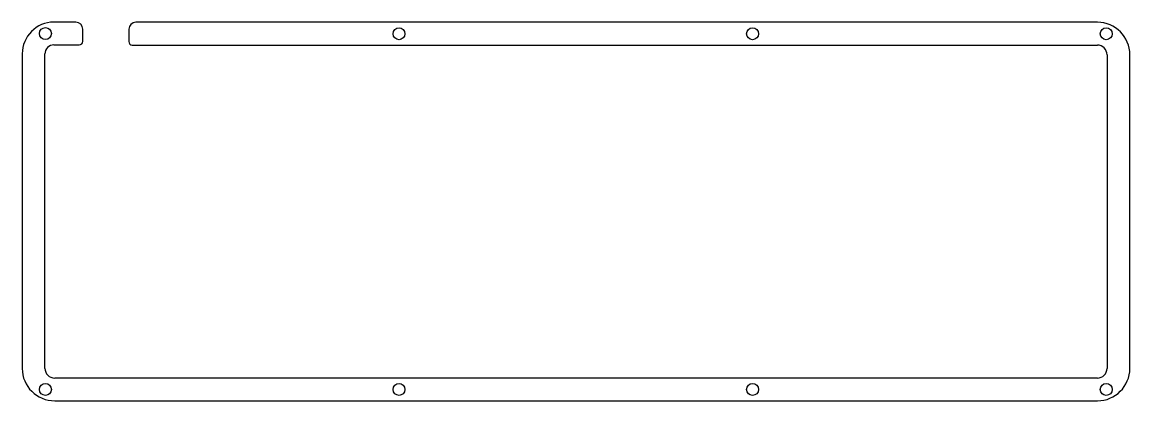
# Model space of a CAD drawing. Extents: x 58 to 374, y -196 to -88.
import ezdxf

# ---------------------------------------------------------------- set-up
doc = ezdxf.new("R2010")
doc.units = 0
doc.header["$MEASUREMENT"] = 0
doc.layers.get('0').update_dxf_attribs({"linetype": 'CONTINUOUS'})

msp = doc.modelspace()

# ---------------------------------------------------------------- linework, layer by layer
at = {"color": 0}
for p, q in [((73.53, -88.49), (67.3, -88.49)), ((75.53, -93.98), (75.53, -90.49)), ((88.66, -90.53), (88.66, -92.5)), ((95.08, -88.54), (90.66, -88.53)), ((364.71, -88.53), (95.08, -88.54)), ((88.66, -92.5), (88.66, -94.03)), ((88.66, -94.03), (88.66, -94.03)), ((58.25, -97.53), (58.25, -187.2)), ((64.75, -187.2), (64.75, -97.53)), ((67.3, -94.98), (74.53, -94.98)), ((89.65, -95.03), (90.16, -95.04)), ((90.16, -95.04), (364.7, -95.02)), ((367.47, -97.79), (367.47, -187.2)), ((373.96, -187.2), (373.96, -97.79)), ((364.7, -189.97), (67.52, -189.97)), ((67.52, -196.47), (364.7, -196.47))]:
    msp.add_line(p, q, dxfattribs=at)
for centre in [(64.87, -91.73), (165.66, -91.79), (266.44, -91.79), (367.23, -91.79), (64.87, -193.22), (165.66, -193.22), (266.44, -193.22), (367.23, -193.22)]:
    msp.add_circle(centre, 1.7, dxfattribs=at)
for centre, radius, start, end in [((67.3, -97.53), 9.04, 90, 180), ((73.53, -90.49), 2, 0, 90), ((90.66, -90.53), 2, 90, 180), ((364.7, -97.79), 9.26, 0, 89.9397), ((74.53, -93.98), 1, 270, 0), ((89.66, -94.03), 1, 180, 269.1741), ((67.3, -97.53), 2.55, 90, 180), ((364.7, -97.79), 2.77, 0, 90.0036), ((67.52, -187.2), 9.26, 180, 270), ((67.52, -187.2), 2.77, 180, 270), ((364.7, -187.2), 9.26, 270, 0), ((364.7, -187.2), 2.77, 270, 0)]:
    msp.add_arc(centre, radius, start, end, dxfattribs=at)

doc.saveas('drawing.dxf')
